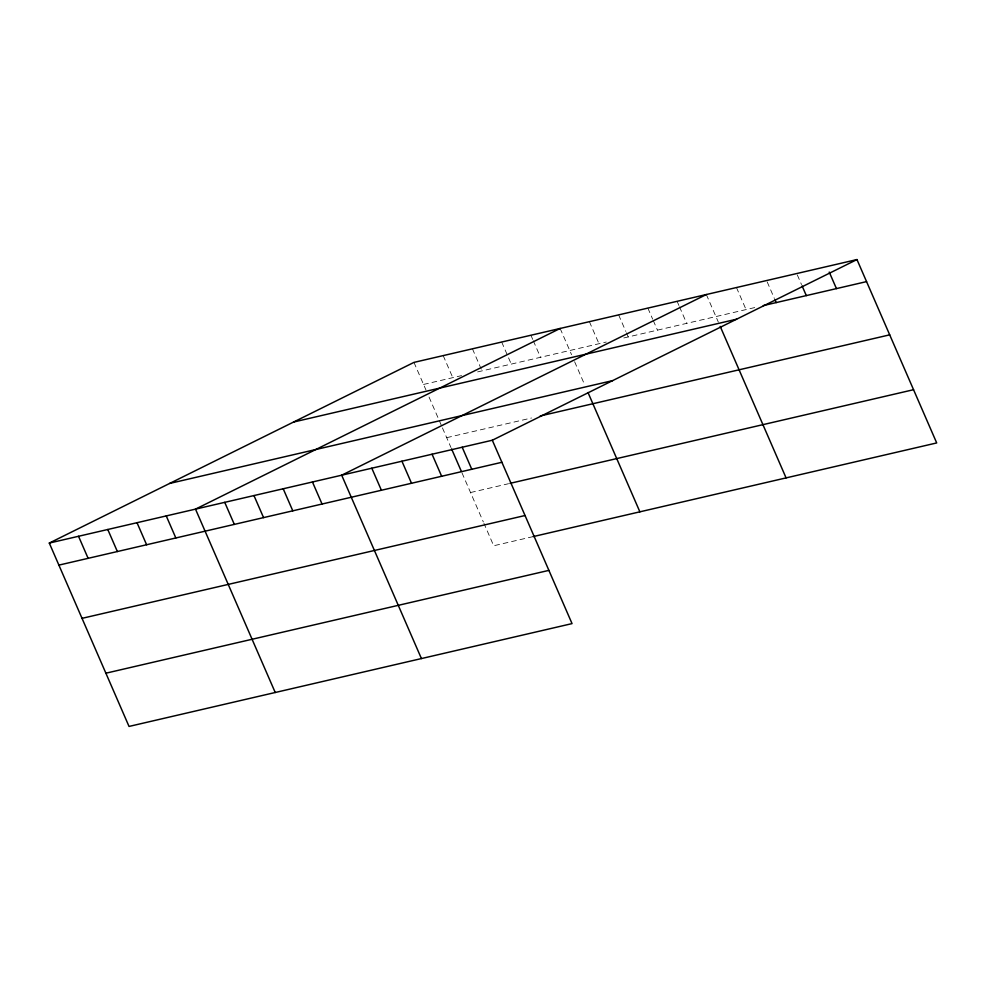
<?xml version="1.0" encoding="UTF-8"?>
<svg xmlns="http://www.w3.org/2000/svg" width="986" height="986" viewBox="0 0 986 986"><rect width="100%" height="100%" fill="white"/><g stroke="black" fill="none" stroke-linecap="round" stroke-linejoin="round"><path stroke-width="0.74" stroke-dasharray="4.93 3.7" d="M423.549 384.441L461.559 375.617M477.643 371.895L606.291 342.031M623.83 337.951L756.102 307.25M446.695 437.673L531.491 418.002M470.544 492.532L508.554 483.707M533.167 536.594L493.69 545.763L483.941 523.344M797.317 274.934L801.519 284.572M767.194 281.922L774.38 298.462M736.468 287.53L746.057 309.579M706.346 294.531L718.375 322.175M677.111 301.309L678.91 305.45M679.502 306.831L686.7 323.359M647.864 308.1L652.658 319.131M653.262 320.499L657.452 330.15M618.629 314.891L625.827 331.419M626.418 332.8L628.218 336.941M589.394 321.67L598.983 343.72M560.147 328.461L571.572 354.714M574.616 361.714L584.365 384.133M530.912 335.252L532.711 339.381M533.315 340.762L540.501 357.302M501.677 342.031L511.266 364.08M472.442 348.822L482.018 370.872M443.195 355.613L452.784 377.663M413.96 362.392L425.989 390.049M429.033 397.05L441.827 426.47M442.431 427.875L450.972 447.521M461.978 472.836L483.337 521.951"/><path stroke-width="1.48" d="M49.3 543.064L492.31 440.237L572.04 623.608L129.03 726.435L49.3 543.064L413.96 362.392L856.97 259.564L936.7 442.936L533.167 536.594M560.147 328.461L195.499 509.133L275.23 692.505M706.346 294.531L341.686 475.203L421.416 658.562M492.31 440.237L856.97 259.564M763.275 305.586L866.558 281.614M293.618 422.02L736.628 319.193M169.641 483.448L612.651 380.621M540.254 415.956L889.705 334.846M58.889 565.114L501.899 462.286M510.008 483.362L913.554 389.704M82.035 618.345L525.045 515.518M105.884 673.204L548.894 570.376M829.238 272.074L836.436 288.602M802.111 285.952L806.314 295.603M774.984 299.843L776.179 302.591M720.199 326.378L786.076 477.89M588.013 392.539L639.877 511.833M462.188 447.225L471.776 469.287M451.588 448.926L461.374 471.431M432.065 454.226L441.654 476.275M401.931 461.214L411.519 483.263M371.808 468.202L381.397 490.252M312.451 481.981L322.04 504.031M283.204 488.773L292.793 510.822M253.969 495.564L263.558 517.613M224.734 502.342L234.323 524.392M166.252 515.924L175.841 537.974M137.017 522.703L146.606 544.753M107.782 529.494L117.371 551.544M78.535 536.285L88.124 558.335"/></g></svg>
